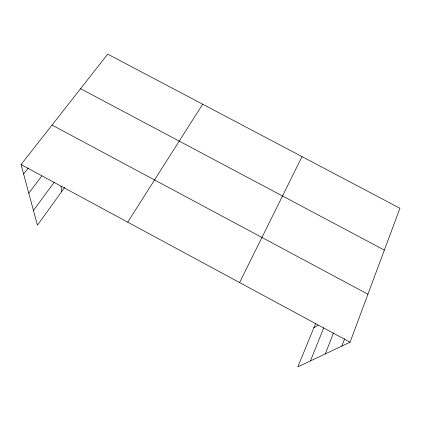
<?xml version="1.0" encoding="UTF-8"?>
<svg xmlns="http://www.w3.org/2000/svg" width="421" height="421" viewBox="0 0 421 421"><rect width="100%" height="100%" fill="white"/><g stroke="black" fill="none" stroke-linecap="round" stroke-linejoin="round"><path stroke-width="0.63" d="M315.555 323.628L297.842 366.88L350.056 342.21L399.95 208.269L107.713 54.12L21.05 164.553L37.437 225.188L64.687 187.445M341.836 346.094L344.631 338.721M325.296 353.908L333.527 332.822M310.472 360.913L323.744 327.785M239.586 282.559L302.02 156.612M127.737 222.162L202.669 104.208M33.459 210.463L54.383 182.051M28.802 193.223L41.779 176.015M23.618 174.052L28.349 167.942M313.856 327.78L318.071 325.165M80.579 88.694L384.362 250.121M52.041 125.058L367.933 294.221M21.05 164.553L350.056 342.21M60.977 186.329L61.734 191.534"/></g></svg>
